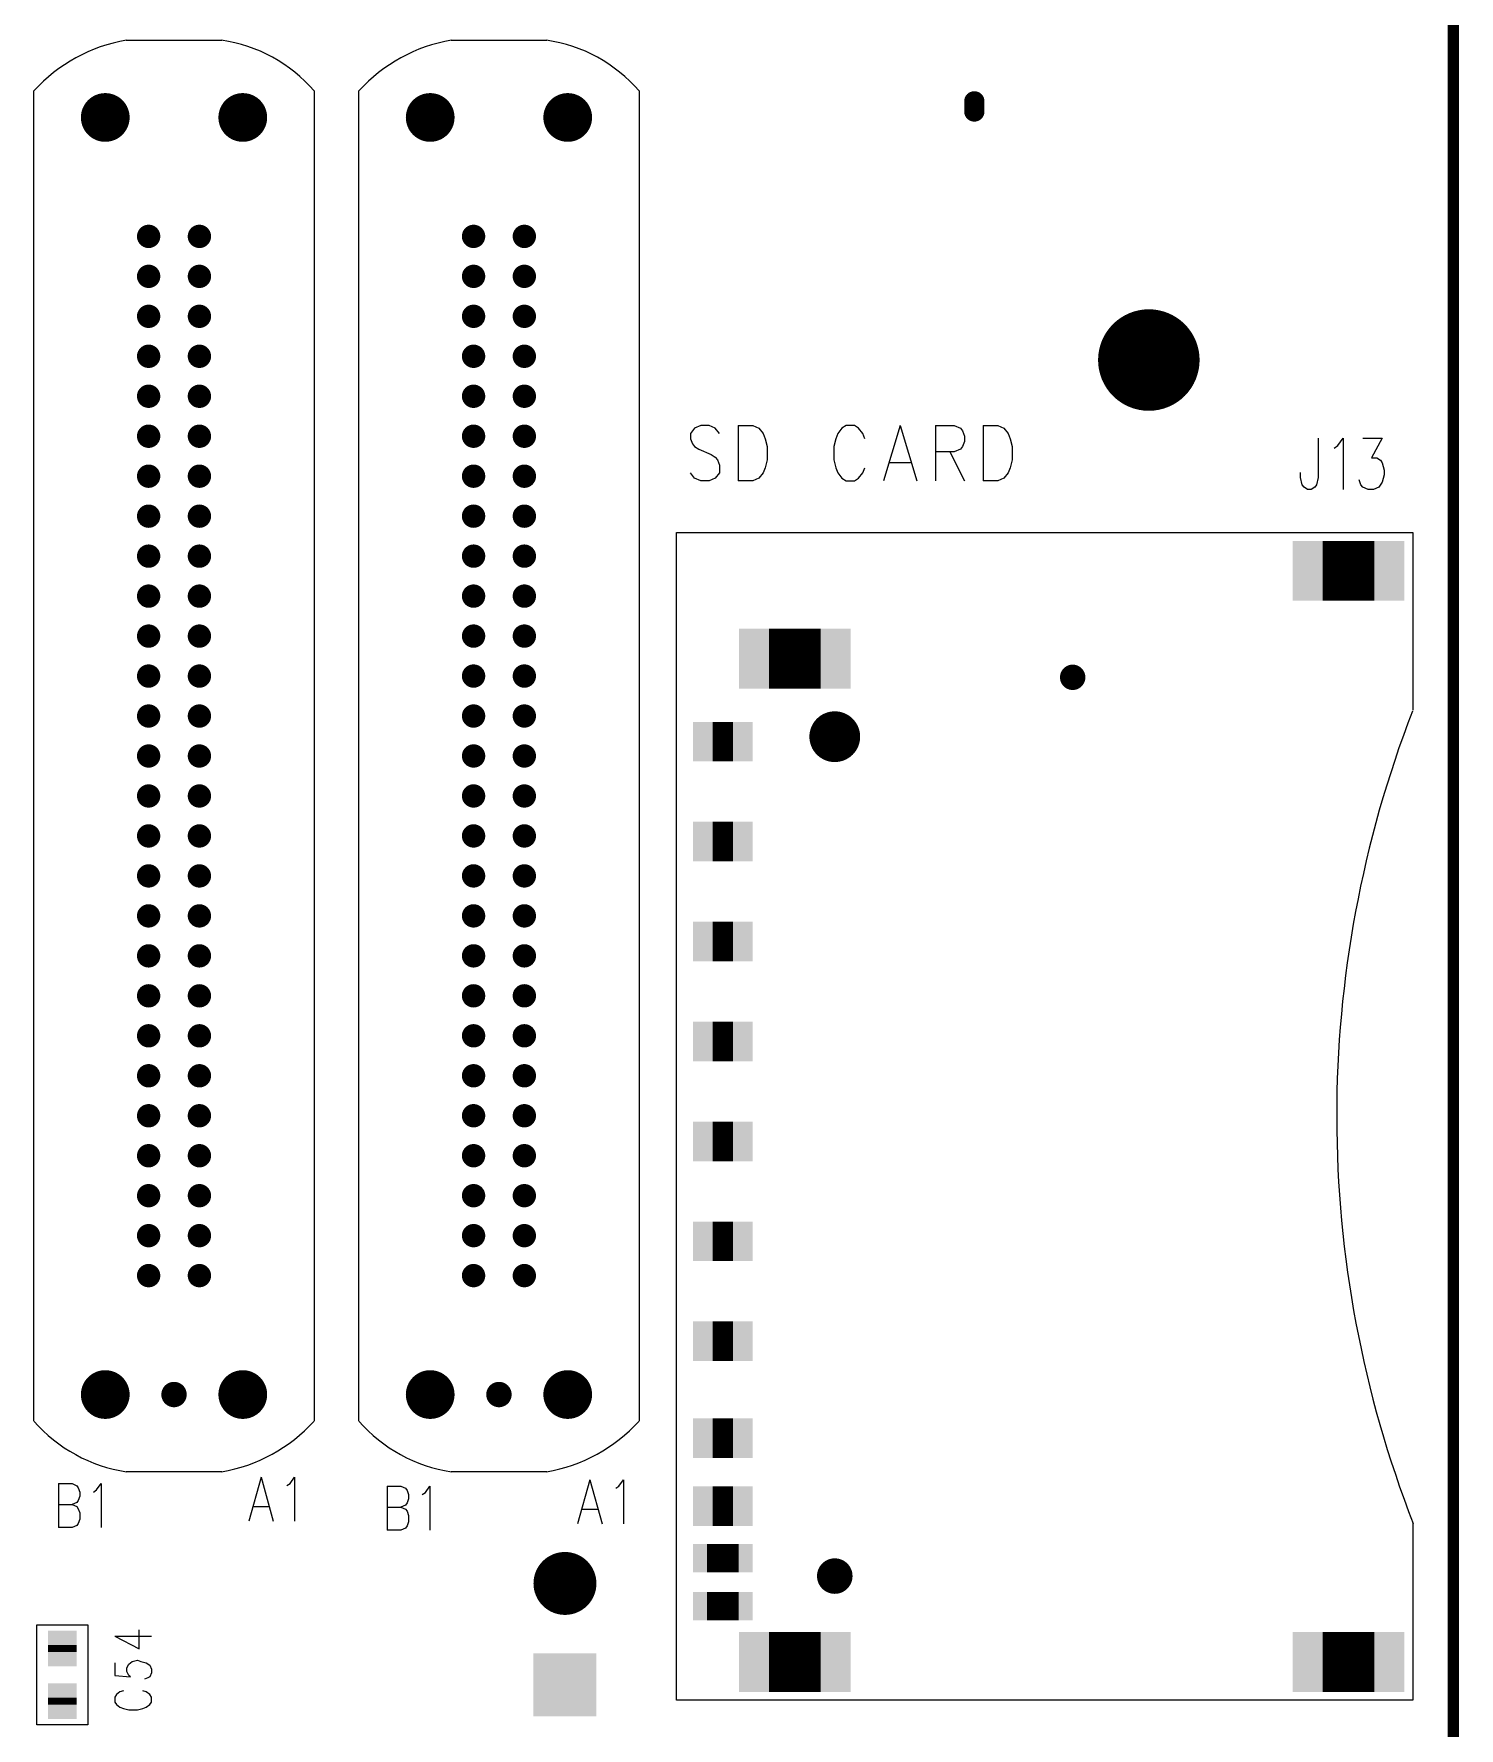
# Model space of a CAD drawing. Extents: x 12040 to 27945, y 10799 to 21199.
# Drawn here: x 19412 to 20816, y 16808 to 18477 of the extents above; entities that cross this region are included whole.
import ezdxf

# ---------------------------------------------------------------- set-up
doc = ezdxf.new("R2010")
doc.units = 0
doc.header["$MEASUREMENT"] = 0
doc.layers.add('ASSYDWGBOT_PHO', color=7, linetype='Continuous')

msp = doc.modelspace()

# ---------------------------------------------------------------- linework, layer by layer
at = {"layer": 'ASSYDWGBOT_PHO'}
for points, const_width in [([(20809.999, 13390.63), (20809.999, 20720.631)], 11.11), ([(20338.15, 18400.431), (20338.15, 18410.431)], 20), ([(20732.109, 17948.03), (20681.11, 17948.03)], 59), ([(20186.84, 17861.41), (20135.839, 17861.41)], 59), ([(20100.47, 17779.72), (20080.469, 17779.72)], 39), ([(20100.47, 17681.29), (20080.469, 17681.29)], 39), ([(20100.47, 17582.87), (20080.469, 17582.87)], 39), ([(20100.47, 17484.44), (20080.469, 17484.44)], 39), ([(20100.47, 17386.021), (20080.469, 17386.021)], 39), ([(20100.47, 17287.59), (20080.469, 17287.59)], 39), ([(20100.47, 17189.171), (20080.469, 17189.171)], 39), ([(20100.47, 17093.7), (20080.469, 17093.7)], 39), ([(20100.47, 17026.77), (20080.469, 17026.77)], 39), ([(20105.97, 16975.59), (20074.97, 16975.59)], 28), ([(20105.97, 16928.341), (20074.97, 16928.341)], 28), ([(19440.001, 16890.129), (19440.001, 16883.129)], 28), ([(19440.001, 16890.129), (19440.001, 16883.129)], 28), ([(20186.84, 16873.22), (20135.839, 16873.22)], 59), ([(20732.109, 16873.22), (20681.11, 16873.22)], 59), ([(19440.001, 16838.131), (19440.001, 16831.129)], 28), ([(19440.001, 16838.131), (19440.001, 16831.129)], 28)]:
    msp.add_lwpolyline(points, dxfattribs=dict(at, const_width=const_width))
for points in [[(19503.099, 18470.64, 0.168689), (19412.069, 18420.7)], [(19687.941, 18420.7, 0.180378), (19596.91, 18470.64)], [(19823.099, 18470.64, 0.168689), (19732.071, 18420.7)], [(20007.94, 18420.7, 0.180378), (19916.91, 18470.64)], [(20769.73, 17809.919, 0.187595), (20770.42, 17009.541)], [(19412.06, 17110.55, 0.177691), (19503.099, 17060.61)], [(19596.901, 17060.61, 0.166894), (19687.929, 17110.55)], [(19732.059, 17110.55, 0.177691), (19823.099, 17060.61)], [(19916.901, 17060.61, 0.166894), (20007.931, 17110.55)]]:
    msp.add_lwpolyline(points, format="xyb", dxfattribs=at)
for points in [[(19503, 18470.631), (19597, 18470.631)], [(19823, 18470.631), (19917, 18470.631)], [(19412.001, 17110.63), (19412.001, 18420.63)], [(19688, 18420.63), (19688, 17110.63)], [(19732, 17110.63), (19732, 18420.63)], [(20007.999, 18420.63), (20007.999, 17110.63)], [(20068.729, 18091.089), (20062.59, 18088.499)], [(20076.91, 18091.089), (20068.729, 18091.089)], [(20083.05, 18088.499), (20076.91, 18091.089)], [(20105.551, 18091.089), (20105.551, 18036.631)], [(20105.551, 18091.089), (20119.86, 18091.089)], [(20119.86, 18091.089), (20125.999, 18088.499)], [(20211.91, 18091.089), (20207.821, 18088.499)], [(20220.091, 18091.089), (20211.91, 18091.089)], [(20224.18, 18088.499), (20220.091, 18091.089)], [(20265.091, 18091.089), (20248.73, 18036.631)], [(20265.091, 18091.089), (20281.45, 18036.631)], [(20299.86, 18091.089), (20299.86, 18036.631)], [(20299.86, 18091.089), (20318.27, 18091.089)], [(20318.27, 18091.089), (20324.409, 18088.499)], [(20346.91, 18091.089), (20346.91, 18036.631)], [(20346.91, 18091.089), (20361.231, 18091.089)], [(20361.231, 18091.089), (20367.359, 18088.499)], [(20062.59, 18088.499), (20058.5, 18083.309)], [(20058.5, 18083.309), (20058.5, 18078.131)], [(20058.5, 18078.131), (20060.551, 18072.941)], [(20060.551, 18072.941), (20062.59, 18070.339)], [(20087.139, 18083.309), (20083.05, 18088.499)], [(20125.999, 18088.499), (20130.091, 18083.309)], [(20130.091, 18083.309), (20132.139, 18078.131)], [(20132.139, 18078.131), (20134.18, 18070.339)], [(20201.679, 18078.131), (20199.64, 18070.339)], [(20203.73, 18083.309), (20201.679, 18078.131)], [(20207.821, 18088.499), (20203.73, 18083.309)], [(20228.27, 18083.309), (20224.18, 18088.499)], [(20230.32, 18078.131), (20228.27, 18083.309)], [(20324.409, 18088.499), (20326.45, 18085.911)], [(20326.45, 18085.911), (20328.501, 18080.721)], [(20328.501, 18075.529), (20326.45, 18070.339)], [(20328.501, 18080.721), (20328.501, 18075.529)], [(20367.359, 18088.499), (20371.45, 18083.309)], [(20371.45, 18083.309), (20373.501, 18078.131)], [(20373.501, 18078.131), (20375.549, 18070.339)], [(20676.88, 18078.581), (20676.88, 18040.079)], [(20696.131, 18071.36), (20701.38, 18078.581)], [(20701.38, 18078.581), (20701.38, 18028.049)], [(20720.631, 18078.581), (20739.88, 18078.581)], [(20739.88, 18078.581), (20729.38, 18059.33)], [(20062.59, 18070.339), (20066.681, 18067.751)], [(20066.681, 18067.751), (20078.951, 18062.559)], [(20078.951, 18062.559), (20083.05, 18059.971)], [(20083.05, 18059.971), (20085.091, 18057.381)], [(20085.091, 18057.381), (20087.139, 18052.191)], [(20134.18, 18057.381), (20132.139, 18049.589)], [(20134.18, 18070.339), (20134.18, 18057.381)], [(20199.64, 18070.339), (20199.64, 18057.381)], [(20199.64, 18057.381), (20201.679, 18049.589)], [(20318.27, 18065.161), (20299.86, 18065.161)], [(20314.18, 18065.161), (20328.501, 18036.631)], [(20324.409, 18067.751), (20318.27, 18065.161)], [(20326.45, 18070.339), (20324.409, 18067.751)], [(20375.549, 18057.381), (20373.501, 18049.589)], [(20375.549, 18070.339), (20375.549, 18057.381)], [(20692.631, 18068.951), (20696.131, 18071.36)], [(20729.38, 18059.33), (20734.631, 18059.33)], [(20734.631, 18059.33), (20738.131, 18056.919)], [(20738.131, 18056.919), (20739.88, 18054.52)], [(20062.59, 18039.221), (20058.5, 18044.411)], [(20087.139, 18044.411), (20083.05, 18039.221)], [(20087.139, 18052.191), (20087.139, 18044.411)], [(20130.091, 18044.411), (20125.999, 18039.221)], [(20132.139, 18049.589), (20130.091, 18044.411)], [(20201.679, 18049.589), (20203.73, 18044.411)], [(20203.73, 18044.411), (20207.821, 18039.221)], [(20224.18, 18039.221), (20228.27, 18044.411)], [(20228.27, 18044.411), (20230.32, 18049.589)], [(20254.86, 18054.779), (20275.32, 18054.779)], [(20371.45, 18044.411), (20367.359, 18039.221)], [(20373.501, 18049.589), (20371.45, 18044.411)], [(20659.38, 18040.079), (20659.38, 18044.889)], [(20661.131, 18032.86), (20659.38, 18040.079)], [(20676.88, 18040.079), (20675.131, 18032.86)], [(20739.88, 18054.52), (20741.631, 18047.3)], [(20741.631, 18042.48), (20739.88, 18035.271)], [(20741.631, 18047.3), (20741.631, 18042.48)], [(20068.729, 18036.631), (20062.59, 18039.221)], [(20076.91, 18036.631), (20068.729, 18036.631)], [(20083.05, 18039.221), (20076.91, 18036.631)], [(20119.86, 18036.631), (20105.551, 18036.631)], [(20125.999, 18039.221), (20119.86, 18036.631)], [(20207.821, 18039.221), (20211.91, 18036.631)], [(20211.91, 18036.631), (20220.091, 18036.631)], [(20220.091, 18036.631), (20224.18, 18039.221)], [(20361.231, 18036.631), (20346.91, 18036.631)], [(20367.359, 18039.221), (20361.231, 18036.631)], [(20662.88, 18030.451), (20661.131, 18032.86)], [(20666.38, 18028.049), (20662.88, 18030.451)], [(20669.88, 18028.049), (20666.38, 18028.049)], [(20673.38, 18030.451), (20669.88, 18028.049)], [(20675.131, 18032.86), (20673.38, 18030.451)], [(20718.88, 18032.86), (20717.131, 18037.67)], [(20720.631, 18030.451), (20718.88, 18032.86)], [(20725.88, 18028.049), (20720.631, 18030.451)], [(20731.131, 18028.049), (20725.88, 18028.049)], [(20736.38, 18030.451), (20731.131, 18028.049)], [(20739.88, 18035.271), (20736.38, 18030.451)], [(20045, 16835.63), (20045, 17985.63)], [(20045, 17985.63), (20770, 17985.63)], [(20770, 17985.63), (20770, 17810.631)], [(19597, 17060.631), (19503, 17060.631)], [(19635.75, 17055.189), (19623.751, 17011.881)], [(19635.75, 17055.189), (19647.751, 17011.881)], [(19664.249, 17049), (19668.751, 17055.189)], [(19668.751, 17055.189), (19668.751, 17011.881)], [(19917, 17060.631), (19823, 17060.631)], [(19436.251, 17048.941), (19436.251, 17005.63)], [(19436.251, 17048.941), (19449.751, 17048.941)], [(19449.751, 17048.941), (19454.25, 17046.881)], [(19454.25, 17046.881), (19455.75, 17044.809)], [(19455.75, 17044.809), (19457.251, 17040.689)], [(19457.251, 17040.689), (19457.251, 17036.56)], [(19470.751, 17040.689), (19473.749, 17042.749)], [(19473.749, 17042.749), (19478.251, 17048.941)], [(19478.251, 17048.941), (19478.251, 17005.63)], [(19661.249, 17046.94), (19664.249, 17049)], [(19760, 17046.44), (19760, 17003.13)], [(19760, 17046.44), (19773.5, 17046.44)], [(19773.5, 17046.44), (19778, 17044.38)], [(19778, 17044.38), (19779.499, 17042.311)], [(19779.499, 17042.311), (19781, 17038.191)], [(19781, 17038.191), (19781, 17034.06)], [(19794.5, 17038.191), (19797.501, 17040.251)], [(19797.501, 17040.251), (19802, 17046.44)], [(19802, 17046.44), (19802, 17003.13)], [(19959.499, 17052.691), (19947.5, 17009.38)], [(19959.499, 17052.691), (19971.5, 17009.38)], [(19985.001, 17044.439), (19988.001, 17046.499)], [(19988.001, 17046.499), (19992.5, 17052.691)], [(19992.5, 17052.691), (19992.5, 17009.38)], [(19436.251, 17028.311), (19449.751, 17028.311)], [(19454.25, 17030.38), (19449.751, 17028.311)], [(19449.751, 17028.311), (19454.25, 17026.251)], [(19455.75, 17032.44), (19454.25, 17030.38)], [(19454.25, 17026.251), (19455.75, 17024.191)], [(19457.251, 17036.56), (19455.75, 17032.44)], [(19455.75, 17024.191), (19457.251, 17020.06)], [(19628.25, 17026.31), (19643.25, 17026.31)], [(19760, 17025.81), (19773.5, 17025.81)], [(19778, 17027.88), (19773.5, 17025.81)], [(19773.5, 17025.81), (19778, 17023.75)], [(19779.499, 17029.94), (19778, 17027.88)], [(19778, 17023.75), (19779.499, 17021.69)], [(19781, 17034.06), (19779.499, 17029.94)], [(19779.499, 17021.69), (19781, 17017.559)], [(19952, 17023.809), (19966.999, 17023.809)], [(19449.751, 17005.63), (19436.251, 17005.63)], [(19454.25, 17007.69), (19449.751, 17005.63)], [(19455.75, 17009.75), (19454.25, 17007.69)], [(19457.251, 17013.88), (19455.75, 17009.75)], [(19457.251, 17020.06), (19457.251, 17013.88)], [(19778, 17005.19), (19773.5, 17003.13)], [(19779.499, 17007.25), (19778, 17005.19)], [(19781, 17011.379), (19779.499, 17007.25)], [(19781, 17017.559), (19781, 17011.379)], [(20770, 17010.63), (20770, 16835.63)], [(19773.5, 17003.13), (19760, 17003.13)], [(19415.001, 16811.411), (19415.001, 16909.84)], [(19415.001, 16909.84), (19465, 16909.84)], [(19465, 16909.84), (19465, 16811.411)], [(19515.699, 16886.25), (19515.699, 16905.001)], [(19491.64, 16898.75), (19515.699, 16886.25)], [(19491.64, 16898.75), (19527.731, 16898.75)], [(19491.64, 16872.499), (19491.64, 16860.001)], [(19503.67, 16867.5), (19505.39, 16871.25)], [(19505.39, 16871.25), (19508.829, 16873.751)], [(19508.829, 16873.751), (19513.981, 16875)], [(19513.981, 16875), (19517.42, 16873.751)], [(19517.42, 16873.751), (19522.579, 16872.499)], [(19522.579, 16872.499), (19526.02, 16870.001)], [(19491.64, 16860.001), (19507.111, 16858.749)], [(19503.67, 16863.75), (19503.67, 16867.5)], [(19505.39, 16860.001), (19503.67, 16863.75)], [(19507.111, 16858.749), (19505.39, 16860.001)], [(19524.3, 16857.5), (19520.861, 16856.251)], [(19526.02, 16858.749), (19524.3, 16857.5)], [(19526.02, 16870.001), (19527.731, 16866.249)], [(19527.731, 16862.499), (19526.02, 16858.749)], [(19527.731, 16866.249), (19527.731, 16862.499)], [(19493.361, 16841.249), (19491.64, 16838.751)], [(19491.64, 16838.751), (19491.64, 16833.75)], [(19496.799, 16843.75), (19493.361, 16841.249)], [(19500.231, 16844.999), (19496.799, 16843.75)], [(19522.579, 16843.75), (19519.14, 16844.999)], [(19526.02, 16841.249), (19522.579, 16843.75)], [(19527.731, 16838.751), (19526.02, 16841.249)], [(19527.731, 16833.75), (19527.731, 16838.751)], [(19491.64, 16833.75), (19493.361, 16831.249)], [(19493.361, 16831.249), (19496.799, 16828.751)], [(19496.799, 16828.751), (19500.231, 16827.499)], [(19500.231, 16827.499), (19505.39, 16826.25)], [(19505.39, 16826.25), (19513.981, 16826.25)], [(19513.981, 16826.25), (19519.14, 16827.499)], [(19519.14, 16827.499), (19522.579, 16828.751)], [(19522.579, 16828.751), (19526.02, 16831.249)], [(19526.02, 16831.249), (19527.731, 16833.75)], [(20770, 16835.63), (20045, 16835.63)], [(19465, 16811.411), (19415.001, 16811.411)]]:
    msp.add_lwpolyline(points, dxfattribs=at)
for points, const_width in [([(19470.281, 18394.56, 1), (19494.281, 18394.56, 1), (19470.281, 18394.56)], 24), ([(19605.72, 18394.56, 1), (19629.72, 18394.56, 1), (19605.72, 18394.56)], 24), ([(19790.28, 18394.56, 1), (19814.28, 18394.56, 1), (19790.28, 18394.56)], 24), ([(19925.719, 18394.56, 1), (19949.719, 18394.56, 1), (19925.719, 18394.56)], 24), ([(19519.25, 18277.439, 1), (19530.75, 18277.439, 1), (19519.25, 18277.439)], 11.5), ([(19569.251, 18277.439, 1), (19580.751, 18277.439, 1), (19569.251, 18277.439)], 11.5), ([(19839.249, 18277.439, 1), (19850.749, 18277.439, 1), (19839.249, 18277.439)], 11.5), ([(19889.25, 18277.439, 1), (19900.75, 18277.439, 1), (19889.25, 18277.439)], 11.5), ([(19519.25, 18238.07, 1), (19530.75, 18238.07, 1), (19519.25, 18238.07)], 11.5), ([(19569.251, 18238.07, 1), (19580.751, 18238.07, 1), (19569.251, 18238.07)], 11.5), ([(19839.249, 18238.07, 1), (19850.749, 18238.07, 1), (19839.249, 18238.07)], 11.5), ([(19889.25, 18238.07, 1), (19900.75, 18238.07, 1), (19889.25, 18238.07)], 11.5), ([(19519.25, 18198.7, 1), (19530.75, 18198.7, 1), (19519.25, 18198.7)], 11.5), ([(19569.251, 18198.7, 1), (19580.751, 18198.7, 1), (19569.251, 18198.7)], 11.5), ([(19839.249, 18198.7, 1), (19850.749, 18198.7, 1), (19839.249, 18198.7)], 11.5), ([(19889.25, 18198.7, 1), (19900.75, 18198.7, 1), (19889.25, 18198.7)], 11.5), ([(20485, 18155.63, 1), (20535, 18155.63, 1), (20485, 18155.63)], 50), ([(19519.25, 18159.33, 1), (19530.75, 18159.33, 1), (19519.25, 18159.33)], 11.5), ([(19569.251, 18159.33, 1), (19580.751, 18159.33, 1), (19569.251, 18159.33)], 11.5), ([(19839.249, 18159.33, 1), (19850.749, 18159.33, 1), (19839.249, 18159.33)], 11.5), ([(19889.25, 18159.33, 1), (19900.75, 18159.33, 1), (19889.25, 18159.33)], 11.5), ([(19519.25, 18119.961, 1), (19530.75, 18119.961, 1), (19519.25, 18119.961)], 11.5), ([(19569.251, 18119.961, 1), (19580.751, 18119.961, 1), (19569.251, 18119.961)], 11.5), ([(19839.249, 18119.961, 1), (19850.749, 18119.961, 1), (19839.249, 18119.961)], 11.5), ([(19889.25, 18119.961, 1), (19900.75, 18119.961, 1), (19889.25, 18119.961)], 11.5), ([(19519.25, 18080.589, 1), (19530.75, 18080.589, 1), (19519.25, 18080.589)], 11.5), ([(19569.251, 18080.589, 1), (19580.751, 18080.589, 1), (19569.251, 18080.589)], 11.5), ([(19839.249, 18080.589, 1), (19850.749, 18080.589, 1), (19839.249, 18080.589)], 11.5), ([(19889.25, 18080.589, 1), (19900.75, 18080.589, 1), (19889.25, 18080.589)], 11.5), ([(19519.25, 18041.22, 1), (19530.75, 18041.22, 1), (19519.25, 18041.22)], 11.5), ([(19569.251, 18041.22, 1), (19580.751, 18041.22, 1), (19569.251, 18041.22)], 11.5), ([(19839.249, 18041.22, 1), (19850.749, 18041.22, 1), (19839.249, 18041.22)], 11.5), ([(19889.25, 18041.22, 1), (19900.75, 18041.22, 1), (19889.25, 18041.22)], 11.5), ([(19519.25, 18001.85, 1), (19530.75, 18001.85, 1), (19519.25, 18001.85)], 11.5), ([(19569.251, 18001.85, 1), (19580.751, 18001.85, 1), (19569.251, 18001.85)], 11.5), ([(19839.249, 18001.85, 1), (19850.749, 18001.85, 1), (19839.249, 18001.85)], 11.5), ([(19889.25, 18001.85, 1), (19900.75, 18001.85, 1), (19889.25, 18001.85)], 11.5), ([(19519.25, 17962.481, 1), (19530.75, 17962.481, 1), (19519.25, 17962.481)], 11.5), ([(19569.251, 17962.481, 1), (19580.751, 17962.481, 1), (19569.251, 17962.481)], 11.5), ([(19839.249, 17962.481, 1), (19850.749, 17962.481, 1), (19839.249, 17962.481)], 11.5), ([(19889.25, 17962.481, 1), (19900.75, 17962.481, 1), (19889.25, 17962.481)], 11.5), ([(19519.25, 17923.109, 1), (19530.75, 17923.109, 1), (19519.25, 17923.109)], 11.5), ([(19569.251, 17923.109, 1), (19580.751, 17923.109, 1), (19569.251, 17923.109)], 11.5), ([(19839.249, 17923.109, 1), (19850.749, 17923.109, 1), (19839.249, 17923.109)], 11.5), ([(19889.25, 17923.109, 1), (19900.75, 17923.109, 1), (19889.25, 17923.109)], 11.5), ([(19519.25, 17883.739, 1), (19530.75, 17883.739, 1), (19519.25, 17883.739)], 11.5), ([(19569.251, 17883.739, 1), (19580.751, 17883.739, 1), (19569.251, 17883.739)], 11.5), ([(19839.249, 17883.739, 1), (19850.749, 17883.739, 1), (19839.249, 17883.739)], 11.5), ([(19889.25, 17883.739, 1), (19900.75, 17883.739, 1), (19889.25, 17883.739)], 11.5), ([(19519.25, 17844.37, 1), (19530.75, 17844.37, 1), (19519.25, 17844.37)], 11.5), ([(19569.251, 17844.37, 1), (19580.751, 17844.37, 1), (19569.251, 17844.37)], 11.5), ([(19839.249, 17844.37, 1), (19850.749, 17844.37, 1), (19839.249, 17844.37)], 11.5), ([(19889.25, 17844.37, 1), (19900.75, 17844.37, 1), (19889.25, 17844.37)], 11.5), ([(20428.749, 17843.13, 1), (20441.249, 17843.13, 1), (20428.749, 17843.13)], 12.5), ([(19519.25, 17805, 1), (19530.75, 17805, 1), (19519.25, 17805)], 11.5), ([(19569.251, 17805, 1), (19580.751, 17805, 1), (19569.251, 17805)], 11.5), ([(19839.249, 17805, 1), (19850.749, 17805, 1), (19839.249, 17805)], 11.5), ([(19889.25, 17805, 1), (19900.75, 17805, 1), (19889.25, 17805)], 11.5), ([(20188.21, 17784.639, 1), (20213.21, 17784.639, 1), (20188.21, 17784.639)], 25), ([(19519.25, 17765.631, 1), (19530.75, 17765.631, 1), (19519.25, 17765.631)], 11.5), ([(19569.251, 17765.631, 1), (19580.751, 17765.631, 1), (19569.251, 17765.631)], 11.5), ([(19839.249, 17765.631, 1), (19850.749, 17765.631, 1), (19839.249, 17765.631)], 11.5), ([(19889.25, 17765.631, 1), (19900.75, 17765.631, 1), (19889.25, 17765.631)], 11.5), ([(19519.25, 17726.25, 1), (19530.75, 17726.25, 1), (19519.25, 17726.25)], 11.5), ([(19569.251, 17726.25, 1), (19580.751, 17726.25, 1), (19569.251, 17726.25)], 11.5), ([(19839.249, 17726.25, 1), (19850.749, 17726.25, 1), (19839.249, 17726.25)], 11.5), ([(19889.25, 17726.25, 1), (19900.75, 17726.25, 1), (19889.25, 17726.25)], 11.5), ([(19519.25, 17686.88, 1), (19530.75, 17686.88, 1), (19519.25, 17686.88)], 11.5), ([(19569.251, 17686.88, 1), (19580.751, 17686.88, 1), (19569.251, 17686.88)], 11.5), ([(19839.249, 17686.88, 1), (19850.749, 17686.88, 1), (19839.249, 17686.88)], 11.5), ([(19889.25, 17686.88, 1), (19900.75, 17686.88, 1), (19889.25, 17686.88)], 11.5), ([(19519.25, 17647.511, 1), (19530.75, 17647.511, 1), (19519.25, 17647.511)], 11.5), ([(19569.251, 17647.511, 1), (19580.751, 17647.511, 1), (19569.251, 17647.511)], 11.5), ([(19839.249, 17647.511, 1), (19850.749, 17647.511, 1), (19839.249, 17647.511)], 11.5), ([(19889.25, 17647.511, 1), (19900.75, 17647.511, 1), (19889.25, 17647.511)], 11.5), ([(19519.25, 17608.141, 1), (19530.75, 17608.141, 1), (19519.25, 17608.141)], 11.5), ([(19569.251, 17608.141, 1), (19580.751, 17608.141, 1), (19569.251, 17608.141)], 11.5), ([(19839.249, 17608.141, 1), (19850.749, 17608.141, 1), (19839.249, 17608.141)], 11.5), ([(19889.25, 17608.141, 1), (19900.75, 17608.141, 1), (19889.25, 17608.141)], 11.5), ([(19519.25, 17568.769, 1), (19530.75, 17568.769, 1), (19519.25, 17568.769)], 11.5), ([(19569.251, 17568.769, 1), (19580.751, 17568.769, 1), (19569.251, 17568.769)], 11.5), ([(19839.249, 17568.769, 1), (19850.749, 17568.769, 1), (19839.249, 17568.769)], 11.5), ([(19889.25, 17568.769, 1), (19900.75, 17568.769, 1), (19889.25, 17568.769)], 11.5), ([(19519.25, 17529.4, 1), (19530.75, 17529.4, 1), (19519.25, 17529.4)], 11.5), ([(19569.251, 17529.4, 1), (19580.751, 17529.4, 1), (19569.251, 17529.4)], 11.5), ([(19839.249, 17529.4, 1), (19850.749, 17529.4, 1), (19839.249, 17529.4)], 11.5), ([(19889.25, 17529.4, 1), (19900.75, 17529.4, 1), (19889.25, 17529.4)], 11.5), ([(19519.25, 17490.03, 1), (19530.75, 17490.03, 1), (19519.25, 17490.03)], 11.5), ([(19569.251, 17490.03, 1), (19580.751, 17490.03, 1), (19569.251, 17490.03)], 11.5), ([(19839.249, 17490.03, 1), (19850.749, 17490.03, 1), (19839.249, 17490.03)], 11.5), ([(19889.25, 17490.03, 1), (19900.75, 17490.03, 1), (19889.25, 17490.03)], 11.5), ([(19519.25, 17450.661, 1), (19530.75, 17450.661, 1), (19519.25, 17450.661)], 11.5), ([(19569.251, 17450.661, 1), (19580.751, 17450.661, 1), (19569.251, 17450.661)], 11.5), ([(19839.249, 17450.661, 1), (19850.749, 17450.661, 1), (19839.249, 17450.661)], 11.5), ([(19889.25, 17450.661, 1), (19900.75, 17450.661, 1), (19889.25, 17450.661)], 11.5), ([(19519.25, 17411.289, 1), (19530.75, 17411.289, 1), (19519.25, 17411.289)], 11.5), ([(19569.251, 17411.289, 1), (19580.751, 17411.289, 1), (19569.251, 17411.289)], 11.5), ([(19839.249, 17411.289, 1), (19850.749, 17411.289, 1), (19839.249, 17411.289)], 11.5), ([(19889.25, 17411.289, 1), (19900.75, 17411.289, 1), (19889.25, 17411.289)], 11.5), ([(19519.25, 17371.92, 1), (19530.75, 17371.92, 1), (19519.25, 17371.92)], 11.5), ([(19569.251, 17371.92, 1), (19580.751, 17371.92, 1), (19569.251, 17371.92)], 11.5), ([(19839.249, 17371.92, 1), (19850.749, 17371.92, 1), (19839.249, 17371.92)], 11.5), ([(19889.25, 17371.92, 1), (19900.75, 17371.92, 1), (19889.25, 17371.92)], 11.5), ([(19519.25, 17332.55, 1), (19530.75, 17332.55, 1), (19519.25, 17332.55)], 11.5), ([(19569.251, 17332.55, 1), (19580.751, 17332.55, 1), (19569.251, 17332.55)], 11.5), ([(19839.249, 17332.55, 1), (19850.749, 17332.55, 1), (19839.249, 17332.55)], 11.5), ([(19889.25, 17332.55, 1), (19900.75, 17332.55, 1), (19889.25, 17332.55)], 11.5), ([(19519.25, 17293.18, 1), (19530.75, 17293.18, 1), (19519.25, 17293.18)], 11.5), ([(19569.251, 17293.18, 1), (19580.751, 17293.18, 1), (19569.251, 17293.18)], 11.5), ([(19839.249, 17293.18, 1), (19850.749, 17293.18, 1), (19839.249, 17293.18)], 11.5), ([(19889.25, 17293.18, 1), (19900.75, 17293.18, 1), (19889.25, 17293.18)], 11.5), ([(19519.25, 17253.811, 1), (19530.75, 17253.811, 1), (19519.25, 17253.811)], 11.5), ([(19569.251, 17253.811, 1), (19580.751, 17253.811, 1), (19569.251, 17253.811)], 11.5), ([(19839.249, 17253.811, 1), (19850.749, 17253.811, 1), (19839.249, 17253.811)], 11.5), ([(19889.25, 17253.811, 1), (19900.75, 17253.811, 1), (19889.25, 17253.811)], 11.5), ([(19470.281, 17136.69, 1), (19494.281, 17136.69, 1), (19470.281, 17136.69)], 24), ([(19605.72, 17136.69, 1), (19629.72, 17136.69, 1), (19605.72, 17136.69)], 24), ([(19790.28, 17136.69, 1), (19814.28, 17136.69, 1), (19790.28, 17136.69)], 24), ([(19925.719, 17136.69, 1), (19949.719, 17136.69, 1), (19925.719, 17136.69)], 24), ([(19543.749, 17136.69, 1), (19556.249, 17136.69, 1), (19543.749, 17136.69)], 12.5), ([(19863.751, 17136.69, 1), (19876.251, 17136.69, 1), (19863.751, 17136.69)], 12.5), ([(19919.499, 16950.63, 1), (19950.499, 16950.63, 1), (19919.499, 16950.63)], 31), ([(20191.96, 16957.87, 1), (20209.46, 16957.87, 1), (20191.96, 16957.87)], 17.5)]:
    msp.add_lwpolyline(points, format="xyb", dxfattribs=dict(at, const_width=const_width))
at = {"layer": 'ASSYDWGBOT_PHO', "const_width": 10}
for points in [[(20333.15, 18410.431, 1), (20343.15, 18410.431, 1)], [(20333.15, 18400.431, 1), (20343.15, 18400.431, 1)]]:
    msp.add_lwpolyline(points, format="xyb", close=True, dxfattribs=at)
at = {"layer": 'ASSYDWGBOT_PHO'}
for points in [[(20710.61, 17977.53), (20710.61, 17918.53), (20651.61, 17977.53), (20651.61, 17918.53)], [(20702.609, 17918.53), (20702.609, 17977.53), (20761.609, 17918.53), (20761.609, 17977.53)], [(20165.339, 17890.91), (20165.339, 17831.91), (20106.339, 17890.91), (20106.339, 17831.91)], [(20157.34, 17831.91), (20157.34, 17890.91), (20216.34, 17831.91), (20216.34, 17890.91)], [(20099.969, 17799.22), (20099.969, 17760.22), (20060.969, 17799.22), (20060.969, 17760.22)], [(20080.97, 17760.22), (20080.97, 17799.22), (20119.97, 17760.22), (20119.97, 17799.22)], [(20099.969, 17700.79), (20099.969, 17661.79), (20060.969, 17700.79), (20060.969, 17661.79)], [(20080.97, 17661.79), (20080.97, 17700.79), (20119.97, 17661.79), (20119.97, 17700.79)], [(20099.969, 17602.37), (20099.969, 17563.37), (20060.969, 17602.37), (20060.969, 17563.37)], [(20080.97, 17563.37), (20080.97, 17602.37), (20119.97, 17563.37), (20119.97, 17602.37)], [(20099.969, 17503.94), (20099.969, 17464.94), (20060.969, 17503.94), (20060.969, 17464.94)], [(20080.97, 17464.94), (20080.97, 17503.94), (20119.97, 17464.94), (20119.97, 17503.94)], [(20099.969, 17405.521), (20099.969, 17366.521), (20060.969, 17405.521), (20060.969, 17366.521)], [(20080.97, 17366.521), (20080.97, 17405.521), (20119.97, 17366.521), (20119.97, 17405.521)], [(20099.969, 17307.09), (20099.969, 17268.09), (20060.969, 17307.09), (20060.969, 17268.09)], [(20080.97, 17268.09), (20080.97, 17307.09), (20119.97, 17268.09), (20119.97, 17307.09)], [(20099.969, 17208.671), (20099.969, 17169.671), (20060.969, 17208.671), (20060.969, 17169.671)], [(20080.97, 17169.671), (20080.97, 17208.671), (20119.97, 17169.671), (20119.97, 17208.671)], [(20099.969, 17113.2), (20099.969, 17074.2), (20060.969, 17113.2), (20060.969, 17074.2)], [(20080.97, 17074.2), (20080.97, 17113.2), (20119.97, 17074.2), (20119.97, 17113.2)], [(20099.969, 17046.27), (20099.969, 17007.27), (20060.969, 17046.27), (20060.969, 17007.27)], [(20080.97, 17007.27), (20080.97, 17046.27), (20119.97, 17007.27), (20119.97, 17046.27)], [(20088.97, 16989.59), (20088.97, 16961.59), (20060.97, 16989.59), (20060.97, 16961.59)], [(20091.97, 16961.59), (20091.97, 16989.59), (20119.97, 16961.59), (20119.97, 16989.59)], [(20088.97, 16942.341), (20088.97, 16914.341), (20060.97, 16942.341), (20060.97, 16914.341)], [(20091.97, 16914.341), (20091.97, 16942.341), (20119.97, 16914.341), (20119.97, 16942.341)], [(19454.001, 16876.129), (19426.001, 16876.129), (19454.001, 16904.129), (19426.001, 16904.129)], [(19454.001, 16876.129), (19426.001, 16876.129), (19454.001, 16904.129), (19426.001, 16904.129)], [(19426.001, 16897.129), (19454.001, 16897.129), (19426.001, 16869.129), (19454.001, 16869.129)], [(19426.001, 16897.129), (19454.001, 16897.129), (19426.001, 16869.129), (19454.001, 16869.129)], [(20165.339, 16902.72), (20165.339, 16843.72), (20106.339, 16902.72), (20106.339, 16843.72)], [(20157.34, 16843.72), (20157.34, 16902.72), (20216.34, 16843.72), (20216.34, 16902.72)], [(20710.61, 16902.72), (20710.61, 16843.72), (20651.61, 16902.72), (20651.61, 16843.72)], [(20702.609, 16843.72), (20702.609, 16902.72), (20761.609, 16843.72), (20761.609, 16902.72)], [(19965.999, 16819.63), (19965.999, 16881.63), (19903.999, 16819.63), (19903.999, 16881.63)], [(19454.001, 16824.131), (19426.001, 16824.131), (19454.001, 16852.131), (19426.001, 16852.131)], [(19454.001, 16824.131), (19426.001, 16824.131), (19454.001, 16852.131), (19426.001, 16852.131)], [(19426.001, 16845.129), (19454.001, 16845.129), (19426.001, 16817.129), (19454.001, 16817.129)], [(19426.001, 16845.129), (19454.001, 16845.129), (19426.001, 16817.129), (19454.001, 16817.129)]]:
    msp.add_solid(points, dxfattribs=at)

doc.saveas('drawing.dxf')
